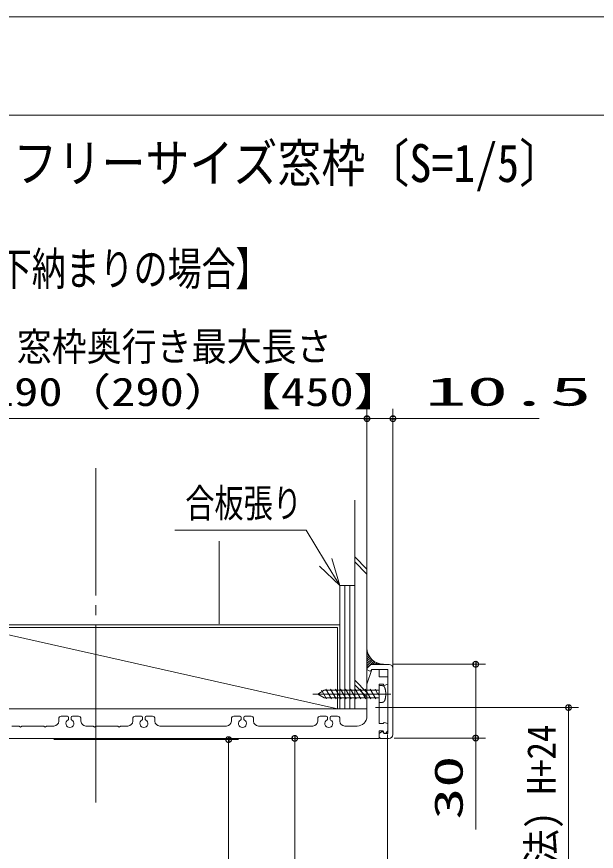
# Model space of a CAD drawing. Units: millimetres on the paper. Extents: x -305 to 305, y -152 to 152.
# Drawn here: x -222.8 to -164, y 63.8 to 148.5 of the extents above; entities that cross this region are included whole.
import ezdxf
from ezdxf.enums import TextEntityAlignment as Align

# ---------------------------------------------------------------- set-up
doc = ezdxf.new("R2010")
doc.units = ezdxf.units.MM
doc.linetypes.add('LONG_CHAIN', pattern=[21, 18, -1, 1, -1])
doc.layers.add('0-0_PV', color=7, linetype='Continuous')
for name, color, linetype, lineweight in [('0-1_RV', 7, 'Continuous', 9), ('0-2_0', 7, 'Continuous', 9), ('0-5_DEFPOINTS', 7, 'Continuous', 9), ('0-6_図面枠', 3, 'Continuous', 9)]:
    doc.layers.add(name, color=color, linetype=linetype, lineweight=lineweight)
doc.styles.add('ＭＳ ゴシック', font='')
doc.styles.get('ＭＳ ゴシック').set_extended_font_data('MS Gothic')

# ---------------------------------------------------------------- blocks, each defined once
blk = doc.blocks.new('_DOTSMALL')
at = {"layer": '0-2_0'}
for p, q in [((0.0746, 0.1), (-0.0746, 0.1)), ((0.1223, -0.0248), (-0.1223, -0.0248))]:
    blk.add_line(p, q, dxfattribs=at)
for points in [[(0.125, 0), (0.124, 0.0157), (0.1211, 0.0311), (0.1162, 0.046), (0.1095, 0.0602), (0.1011, 0.0735), (0.0911, 0.0856), (0.0797, 0.0963), (0.067, 0.1055), (0.0532, 0.1131), (0.0386, 0.1189), (0.0234, 0.1228), (0.0078, 0.1248), (-0.0078, 0.1248), (-0.0234, 0.1228), (-0.0386, 0.1189), (-0.0532, 0.1131), (-0.067, 0.1055), (-0.0797, 0.0963), (-0.0911, 0.0856), (-0.1011, 0.0735), (-0.1095, 0.0602), (-0.1162, 0.046), (-0.1211, 0.0311), (-0.124, 0.0157), (-0.125, 0), (0, 0)], [(-0.125, 0), (-0.124, -0.0157), (-0.1211, -0.0311), (-0.1162, -0.046), (-0.1095, -0.0602), (-0.1011, -0.0735), (-0.0911, -0.0856), (-0.0797, -0.0963), (-0.067, -0.1055), (-0.0532, -0.1131), (-0.0386, -0.1189), (-0.0234, -0.1228), (-0.0078, -0.1248), (0.0078, -0.1248), (0.0234, -0.1228), (0.0386, -0.1189), (0.0532, -0.1131), (0.067, -0.1055), (0.0797, -0.0963), (0.0911, -0.0856), (0.1011, -0.0735), (0.1095, -0.0602), (0.1162, -0.046), (0.1211, -0.0311), (0.124, -0.0157), (0.125, 0), (0, 0)]]:
    blk.add_lwpolyline(points, close=True, dxfattribs=at)
blk = doc.blocks.new('_OPEN30')
at = {"layer": '0-2_0'}
blk.add_line((0, 0), (-1, 0), dxfattribs=at)
blk.add_lwpolyline([(-1, 0.2679), (0, 0), (-1, -0.2679)], dxfattribs=at)

msp = doc.modelspace()

# ---------------------------------------------------------------- linework, layer by layer
at = {"layer": '0-1_RV'}
for p, q in [((-187.297, 95.285), (-187.297, 108.719)), ((-184.672, 78.24), (-184.672, 108.719)), ((-227.297, 107.719), (-187.297, 107.719)), ((-186.992, 107.719), (-189.312, 107.719)), ((-187.297, 107.719), (-184.672, 107.719)), ((-184.672, 107.719), (-169.852, 107.719)), ((-188.547, 78.282), (-188.547, 99.45)), ((-187.297, 78.282), (-187.297, 99.45)), ((-202.297, 86.907), (-202.297, 95.298)), ((-187.297, 92.449), (-188.547, 93.699)), ((-187.297, 91.949), (-188.547, 93.199)), ((-190.047, 90.782), (-188.547, 90.782)), ((-190.047, 78.282), (-190.047, 90.782)), ((-189.547, 78.282), (-189.547, 90.782)), ((-189.047, 78.282), (-189.047, 90.782)), ((-227.297, 86.782), (-190.047, 86.782)), ((-227.047, 86.532), (-190.297, 86.532)), ((-190.297, 78.282), (-227.047, 86.532)), ((-190.297, 78.282), (-190.297, 86.532)), ((-187.297, 84.467), (-187.297, 82.37)), ((-187.297, 84.445), (-187.295, 84.447)), ((-187.297, 84.221), (-187.275, 84.243)), ((-187.297, 83.996), (-187.238, 84.055)), ((-187.297, 83.771), (-187.186, 83.882)), ((-187.297, 83.547), (-187.116, 83.728)), ((-187.297, 83.322), (-187.037, 83.582)), ((-187.297, 83.098), (-186.942, 83.453)), ((-187.297, 82.873), (-186.841, 83.329)), ((-187.297, 82.649), (-186.724, 83.222)), ((-186.977, 82.745), (-186.601, 83.12)), ((-186.691, 82.806), (-186.463, 83.034)), ((-187.297, 82.406), (-186.922, 82.781)), ((-187.297, 82.424), (-187.132, 82.589)), ((-187.297, 82.281), (-187.297, 82.406)), ((-187.297, 82.281), (-187.07, 82.117)), ((-187.297, 80.781), (-186.797, 82.281)), ((-187.279, 82.419), (-187.058, 82.675)), ((-186.922, 82.781), (-185.047, 82.781)), ((-186.797, 82.281), (-186.896, 82.145)), ((-186.797, 82.281), (-185.172, 82.281)), ((-186.797, 82.281), (-186.047, 82.281)), ((-186.774, 82.806), (-185.636, 82.806)), ((-186.467, 82.806), (-186.316, 82.956)), ((-186.242, 82.806), (-186.152, 82.896)), ((-186.047, 81.531), (-186.047, 82.281)), ((-186.018, 82.806), (-185.98, 82.844)), ((-185.793, 82.806), (-185.779, 82.82)), ((-185.172, 75.781), (-185.172, 82.281)), ((-184.722, 82.806), (-175.278, 82.806)), ((-184.672, 75.656), (-184.672, 82.406)), ((-176.278, 82.806), (-176.278, 75.306)), ((-186.047, 81.531), (-185.172, 81.531)), ((-185.172, 80.781), (-185.172, 81.531)), ((-187.297, 79.948), (-188.547, 81.198)), ((-187.38, 79.531), (-188.547, 80.698)), ((-187.297, 77.531), (-187.297, 80.781)), ((-186.047, 79.906), (-186.047, 80.781)), ((-186.047, 80.781), (-185.672, 80.781)), ((-185.768, 80.631), (-186.047, 80.655)), ((-185.672, 80.781), (-185.547, 80.656)), ((-185.172, 80.781), (-185.547, 80.656)), ((-191.408, 79.283), (-191.914, 80.158)), ((-186.047, 80.158), (-191.647, 80.158)), ((-190.907, 79.283), (-191.485, 80.281)), ((-190.408, 79.283), (-190.988, 80.281)), ((-189.908, 79.283), (-190.484, 80.281)), ((-189.407, 79.283), (-189.983, 80.281)), ((-188.909, 79.283), (-189.483, 80.281)), ((-188.408, 79.283), (-188.983, 80.281)), ((-187.909, 79.283), (-188.484, 80.281)), ((-187.405, 79.283), (-187.986, 80.281)), ((-186.907, 79.283), (-187.484, 80.281)), ((-186.406, 79.283), (-186.984, 80.281)), ((-186.196, 79.781), (-186.484, 80.281)), ((-186.172, 79.781), (-186.047, 79.906)), ((-186.172, 79.781), (-186.047, 79.656)), ((-186.047, 76.781), (-186.047, 79.656)), ((-176.278, 77.626), (-176.278, 79.946)), ((-186.047, 79.407), (-191.647, 79.407)), ((-185.768, 78.931), (-186.047, 78.906)), ((-227.297, 78.282), (-190.297, 78.282)), ((-190.297, 78.282), (-187.297, 78.282)), ((-186.422, 78.407), (-165.869, 78.407)), ((-166.869, 78.407), (-166.869, 7.19)), ((-218.547, 77.031), (-218.547, 77.281)), ((-218.297, 77.531), (-217.672, 77.531)), ((-217.547, 77.242), (-217.547, 77.406)), ((-217.297, 77.242), (-217.297, 77.406)), ((-217.172, 77.531), (-216.547, 77.531)), ((-216.297, 77.031), (-216.297, 77.281)), ((-211.047, 77.031), (-211.047, 77.281)), ((-210.797, 77.531), (-210.172, 77.531)), ((-210.047, 77.242), (-210.047, 77.406)), ((-209.797, 77.242), (-209.797, 77.406)), ((-209.672, 77.531), (-209.047, 77.531)), ((-208.797, 77.031), (-208.797, 77.281)), ((-201.047, 77.031), (-201.047, 77.281)), ((-200.797, 77.531), (-200.172, 77.531)), ((-200.047, 77.242), (-200.047, 77.406)), ((-199.797, 77.242), (-199.797, 77.406)), ((-199.672, 77.531), (-199.047, 77.531)), ((-198.797, 77.031), (-198.797, 77.281)), ((-192.297, 77.031), (-192.297, 77.281)), ((-192.047, 77.531), (-191.422, 77.531)), ((-191.297, 77.242), (-191.297, 77.406)), ((-191.047, 77.242), (-191.047, 77.406)), ((-190.922, 77.531), (-190.297, 77.531)), ((-190.047, 77.031), (-190.047, 77.281)), ((-223.297, 76.531), (-222.547, 76.531)), ((-222.297, 76.531), (-220.047, 76.531)), ((-220.047, 76.531), (-219.922, 76.406)), ((-219.922, 76.406), (-219.797, 76.531)), ((-219.797, 76.531), (-219.047, 76.531)), ((-215.797, 76.531), (-215.047, 76.531)), ((-214.797, 76.531), (-212.547, 76.531)), ((-212.547, 76.531), (-212.422, 76.406)), ((-212.422, 76.406), (-212.297, 76.531)), ((-212.297, 76.531), (-211.547, 76.531)), ((-208.297, 76.531), (-201.547, 76.531)), ((-198.297, 76.531), (-192.797, 76.531)), ((-189.547, 76.531), (-188.297, 76.531)), ((-186.047, 76.781), (-185.672, 76.781)), ((-185.672, 76.781), (-185.547, 76.906)), ((-185.547, 76.906), (-185.172, 76.781)), ((-185.172, 76.031), (-185.172, 76.781)), ((-186.047, 76.031), (-185.672, 76.031)), ((-186.047, 75.281), (-186.047, 76.031)), ((-186.047, 75.781), (-185.82, 75.944)), ((-185.672, 76.031), (-185.584, 75.851)), ((-185.547, 75.781), (-185.646, 75.917)), ((-185.547, 75.781), (-185.172, 75.781)), ((-185.172, 76.031), (-185.383, 75.818)), ((-185.222, 75.681), (-185.222, 45.297)), ((-227.297, 75.281), (-186.047, 75.281)), ((-219.047, 75.157), (-200.329, 75.157)), ((-201.329, 75.157), (-201.329, 10.44)), ((-187.172, 75.281), (-195.624, 75.281)), ((-194.624, 10.317), (-194.624, 75.281)), ((-185.922, 75.281), (-185.047, 75.281)), ((-184.547, 75.306), (-175.278, 75.306)), ((-176.278, 75.306), (-176.278, 66.036))]:
    msp.add_line(p, q, dxfattribs=at)
at = {"layer": '0-1_RV', "linetype": 'LONG_CHAIN'}
for p, q in [((-214.797, 68.78), (-214.797, 102.706)), ((-192.795, 79.781), (-184.897, 79.781))]:
    msp.add_line(p, q, dxfattribs=at)
at = {"layer": '0-1_RV'}
for points in [[(-206.794, 96.391), (-193.469, 96.391), (-191.49, 93.147)], [(-185.705, 80.619), (-185.707, 80.62), (-185.71, 80.621), (-185.713, 80.622), (-185.715, 80.622), (-185.718, 80.623), (-185.721, 80.624), (-185.724, 80.624), (-185.726, 80.625), (-185.729, 80.625), (-185.732, 80.626), (-185.735, 80.627), (-185.737, 80.627), (-185.74, 80.628), (-185.743, 80.628), (-185.746, 80.629), (-185.748, 80.629), (-185.751, 80.629), (-185.754, 80.63), (-185.757, 80.63), (-185.76, 80.63), (-185.762, 80.631), (-185.765, 80.631), (-185.768, 80.631)], [(-185.606, 80.572), (-185.609, 80.573), (-185.611, 80.575), (-185.613, 80.577), (-185.616, 80.578), (-185.618, 80.58), (-185.62, 80.581), (-185.623, 80.583), (-185.625, 80.584), (-185.627, 80.586), (-185.63, 80.587), (-185.632, 80.588), (-185.635, 80.59), (-185.637, 80.591), (-185.64, 80.593), (-185.642, 80.594), (-185.645, 80.595), (-185.647, 80.596), (-185.65, 80.598), (-185.652, 80.599), (-185.655, 80.6), (-185.657, 80.601), (-185.66, 80.603), (-185.662, 80.604), (-185.665, 80.605), (-185.667, 80.606), (-185.67, 80.607), (-185.673, 80.608), (-185.675, 80.609), (-185.678, 80.61), (-185.681, 80.611), (-185.683, 80.612), (-185.686, 80.613), (-185.688, 80.614), (-185.691, 80.615), (-185.694, 80.616), (-185.696, 80.617), (-185.699, 80.618), (-185.702, 80.619), (-185.705, 80.619)], [(-185.529, 80.495), (-185.531, 80.497), (-185.532, 80.499), (-185.534, 80.501), (-185.536, 80.504), (-185.537, 80.506), (-185.539, 80.508), (-185.541, 80.51), (-185.543, 80.513), (-185.544, 80.515), (-185.546, 80.517), (-185.548, 80.519), (-185.55, 80.521), (-185.552, 80.523), (-185.554, 80.525), (-185.556, 80.527), (-185.557, 80.529), (-185.559, 80.531), (-185.561, 80.534), (-185.563, 80.536), (-185.565, 80.537), (-185.567, 80.539), (-185.569, 80.541), (-185.571, 80.543), (-185.573, 80.545), (-185.576, 80.547), (-185.578, 80.549), (-185.58, 80.551), (-185.582, 80.553), (-185.584, 80.555), (-185.586, 80.556), (-185.588, 80.558), (-185.59, 80.56), (-185.593, 80.562), (-185.595, 80.563), (-185.597, 80.565), (-185.599, 80.567), (-185.602, 80.568), (-185.604, 80.57), (-185.606, 80.572)], [(-185.482, 80.396), (-185.483, 80.399), (-185.484, 80.401), (-185.485, 80.404), (-185.485, 80.407), (-185.486, 80.41), (-185.487, 80.412), (-185.488, 80.415), (-185.489, 80.418), (-185.49, 80.42), (-185.491, 80.423), (-185.492, 80.425), (-185.493, 80.428), (-185.494, 80.431), (-185.495, 80.433), (-185.496, 80.436), (-185.497, 80.438), (-185.498, 80.441), (-185.499, 80.444), (-185.501, 80.446), (-185.502, 80.449), (-185.503, 80.451), (-185.504, 80.454), (-185.506, 80.456), (-185.507, 80.459), (-185.508, 80.461), (-185.51, 80.464), (-185.511, 80.466), (-185.512, 80.469), (-185.514, 80.471), (-185.515, 80.473), (-185.517, 80.476), (-185.518, 80.478), (-185.52, 80.481), (-185.521, 80.483), (-185.523, 80.485), (-185.524, 80.488), (-185.526, 80.49), (-185.527, 80.492), (-185.529, 80.495)], [(-191.647, 79.407), (-192.298, 79.781), (-191.647, 80.158)], [(-185.434, 80.197), (-185.435, 80.205), (-185.437, 80.214), (-185.439, 80.223), (-185.441, 80.232), (-185.443, 80.24), (-185.444, 80.249), (-185.446, 80.258), (-185.448, 80.267), (-185.45, 80.275), (-185.452, 80.284), (-185.454, 80.293), (-185.457, 80.301), (-185.459, 80.31), (-185.461, 80.319), (-185.463, 80.327), (-185.465, 80.336), (-185.468, 80.345), (-185.47, 80.353), (-185.472, 80.362), (-185.475, 80.37), (-185.477, 80.379), (-185.48, 80.387), (-185.482, 80.396)], [(-185.395, 79.851), (-185.395, 79.86), (-185.396, 79.869), (-185.396, 79.878), (-185.396, 79.887), (-185.397, 79.896), (-185.397, 79.905), (-185.398, 79.914), (-185.398, 79.923), (-185.399, 79.931), (-185.4, 79.94), (-185.4, 79.949), (-185.401, 79.958), (-185.402, 79.967), (-185.403, 79.976), (-185.403, 79.985), (-185.404, 79.994), (-185.405, 80.003), (-185.406, 80.011), (-185.407, 80.02), (-185.408, 80.029), (-185.409, 80.038), (-185.41, 80.047), (-185.411, 80.056), (-185.412, 80.065), (-185.413, 80.073), (-185.415, 80.082), (-185.416, 80.091), (-185.417, 80.1), (-185.418, 80.109), (-185.42, 80.118), (-185.421, 80.126), (-185.423, 80.135), (-185.424, 80.144), (-185.426, 80.153), (-185.427, 80.162), (-185.429, 80.17), (-185.43, 80.179), (-185.432, 80.188), (-185.434, 80.197)], [(-185.411, 79.504), (-185.41, 79.513), (-185.409, 79.522), (-185.408, 79.531), (-185.407, 79.54), (-185.406, 79.548), (-185.405, 79.557), (-185.404, 79.566), (-185.404, 79.575), (-185.403, 79.584), (-185.402, 79.593), (-185.401, 79.602), (-185.401, 79.611), (-185.4, 79.619), (-185.399, 79.628), (-185.399, 79.637), (-185.398, 79.646), (-185.398, 79.655), (-185.397, 79.664), (-185.397, 79.673), (-185.396, 79.682), (-185.396, 79.691), (-185.395, 79.7), (-185.395, 79.709), (-185.395, 79.717), (-185.395, 79.726), (-185.394, 79.735), (-185.394, 79.744), (-185.394, 79.753), (-185.394, 79.762), (-185.394, 79.771), (-185.394, 79.78), (-185.394, 79.789), (-185.394, 79.798), (-185.394, 79.807), (-185.394, 79.816), (-185.394, 79.825), (-185.395, 79.833), (-185.395, 79.842), (-185.395, 79.851)], [(-185.768, 78.931), (-185.765, 78.932), (-185.762, 78.932), (-185.76, 78.932), (-185.757, 78.933), (-185.754, 78.933), (-185.751, 78.933), (-185.749, 78.934), (-185.746, 78.934), (-185.743, 78.934), (-185.74, 78.935), (-185.737, 78.935), (-185.735, 78.936), (-185.732, 78.936), (-185.729, 78.937), (-185.726, 78.938), (-185.724, 78.938), (-185.721, 78.939), (-185.718, 78.939), (-185.716, 78.94), (-185.713, 78.941), (-185.71, 78.941), (-185.707, 78.942), (-185.705, 78.943), (-185.702, 78.944), (-185.699, 78.945), (-185.697, 78.945), (-185.694, 78.946), (-185.691, 78.947), (-185.689, 78.948), (-185.686, 78.949), (-185.683, 78.95), (-185.681, 78.951), (-185.678, 78.952), (-185.676, 78.953), (-185.673, 78.954), (-185.67, 78.955), (-185.668, 78.956), (-185.665, 78.957), (-185.663, 78.958)], [(-185.663, 78.958), (-185.66, 78.959), (-185.658, 78.96), (-185.655, 78.962), (-185.653, 78.963), (-185.65, 78.964), (-185.648, 78.965), (-185.645, 78.967), (-185.643, 78.968), (-185.64, 78.969), (-185.638, 78.971), (-185.635, 78.972), (-185.633, 78.973), (-185.63, 78.975), (-185.628, 78.976), (-185.626, 78.978), (-185.623, 78.979), (-185.621, 78.98), (-185.618, 78.982), (-185.616, 78.984), (-185.614, 78.985), (-185.611, 78.987), (-185.609, 78.988), (-185.607, 78.99), (-185.604, 78.991), (-185.602, 78.993), (-185.6, 78.995), (-185.598, 78.996), (-185.596, 78.998), (-185.593, 79), (-185.591, 79.001), (-185.589, 79.003), (-185.587, 79.005), (-185.585, 79.007), (-185.582, 79.009), (-185.58, 79.01), (-185.578, 79.012), (-185.576, 79.014), (-185.574, 79.016), (-185.572, 79.018)], [(-185.572, 79.018), (-185.57, 79.02), (-185.568, 79.022), (-185.566, 79.024), (-185.564, 79.026), (-185.562, 79.028), (-185.56, 79.03), (-185.558, 79.032), (-185.556, 79.034), (-185.554, 79.036), (-185.552, 79.038), (-185.55, 79.04), (-185.549, 79.042), (-185.547, 79.044), (-185.545, 79.046), (-185.543, 79.048), (-185.541, 79.051), (-185.54, 79.053), (-185.538, 79.055), (-185.536, 79.057), (-185.534, 79.059), (-185.533, 79.062), (-185.531, 79.064), (-185.529, 79.066), (-185.528, 79.068), (-185.526, 79.071), (-185.525, 79.073), (-185.523, 79.075), (-185.522, 79.078), (-185.52, 79.08), (-185.519, 79.082), (-185.517, 79.085), (-185.516, 79.087), (-185.514, 79.089), (-185.513, 79.092), (-185.511, 79.094), (-185.51, 79.097), (-185.509, 79.099), (-185.507, 79.102), (-185.506, 79.104)], [(-185.506, 79.104), (-185.505, 79.107), (-185.503, 79.109), (-185.502, 79.112), (-185.501, 79.114), (-185.5, 79.117), (-185.499, 79.119), (-185.497, 79.122), (-185.496, 79.124), (-185.495, 79.127), (-185.494, 79.129), (-185.493, 79.132), (-185.492, 79.135), (-185.491, 79.137), (-185.49, 79.14), (-185.489, 79.142), (-185.488, 79.145), (-185.487, 79.148), (-185.486, 79.15), (-185.485, 79.153), (-185.485, 79.156), (-185.484, 79.158), (-185.483, 79.161), (-185.482, 79.164)], [(-185.482, 79.164), (-185.48, 79.172), (-185.477, 79.181), (-185.475, 79.19), (-185.472, 79.198), (-185.47, 79.207), (-185.468, 79.215), (-185.466, 79.224), (-185.463, 79.233), (-185.461, 79.241), (-185.459, 79.25), (-185.457, 79.259), (-185.455, 79.267), (-185.453, 79.276), (-185.451, 79.285), (-185.449, 79.293), (-185.447, 79.302), (-185.445, 79.311), (-185.443, 79.319), (-185.441, 79.328), (-185.439, 79.337), (-185.437, 79.346), (-185.436, 79.354), (-185.434, 79.363), (-185.432, 79.372), (-185.431, 79.381), (-185.429, 79.389), (-185.428, 79.398), (-185.426, 79.407), (-185.424, 79.416), (-185.423, 79.425), (-185.422, 79.433), (-185.42, 79.442), (-185.419, 79.451), (-185.418, 79.46), (-185.416, 79.469), (-185.415, 79.478), (-185.414, 79.486), (-185.413, 79.495), (-185.411, 79.504)], [(-222.547, 76.531), (-222.422, 76.406), (-222.297, 76.531)], [(-215.047, 76.531), (-214.922, 76.406), (-214.797, 76.531)]]:
    msp.add_lwpolyline(points, dxfattribs=at)
for centre, radius, start, end in [((-185.636, 84.467), 1.661, 180, 270), ((-185.636, 84.467), 1.661, 180, 270), ((-187.222, 82.37), 0.075, 139.32069, 180), ((-186.997, 82.218), 0.125, 234.15819, 323.97724), ((-186.774, 82.431), 0.375, 90, 139.32069), ((-185.047, 82.406), 0.375, 0, 90), ((-218.297, 77.281), 0.25, 90, 180), ((-217.422, 76.781), 0.4, 118.43689, 61.56311), ((-217.672, 77.406), 0.125, 0, 90), ((-217.672, 77.242), 0.125, 298.43689, 0), ((-217.172, 77.406), 0.125, 90, 180), ((-217.172, 77.242), 0.125, 180, 241.56311), ((-216.547, 77.281), 0.25, 0, 90), ((-210.797, 77.281), 0.25, 90, 180), ((-209.922, 76.781), 0.4, 118.43689, 61.56311), ((-210.172, 77.406), 0.125, 0, 90), ((-210.172, 77.242), 0.125, 298.43689, 0), ((-209.672, 77.406), 0.125, 90, 180), ((-209.672, 77.242), 0.125, 180, 241.56311), ((-209.047, 77.281), 0.25, 0, 90), ((-200.797, 77.281), 0.25, 90, 180), ((-199.922, 76.781), 0.4, 118.43689, 61.56311), ((-200.172, 77.406), 0.125, 0, 90), ((-200.172, 77.242), 0.125, 298.43689, 0), ((-199.672, 77.406), 0.125, 90, 180), ((-199.672, 77.242), 0.125, 180, 241.56311), ((-199.047, 77.281), 0.25, 0, 90), ((-192.047, 77.281), 0.25, 90, 180), ((-191.172, 76.781), 0.4, 118.43689, 61.56311), ((-191.422, 77.406), 0.125, 0, 90), ((-191.422, 77.242), 0.125, 298.43689, 0), ((-190.922, 77.406), 0.125, 90, 180), ((-190.922, 77.242), 0.125, 180, 241.56311), ((-190.297, 77.281), 0.25, 0, 90), ((-188.297, 77.531), 1, 270, 0), ((-219.047, 77.031), 0.5, 270, 0), ((-215.797, 77.031), 0.5, 180, 270), ((-211.547, 77.031), 0.5, 270, 0), ((-208.297, 77.031), 0.5, 180, 270), ((-201.547, 77.031), 0.5, 270, 0), ((-198.297, 77.031), 0.5, 180, 270), ((-192.797, 77.031), 0.5, 270, 0), ((-189.547, 77.031), 0.5, 180, 270), ((-185.922, 75.406), 0.125, 180, 270), ((-185.747, 75.843), 0.125, 36.02277, 125.84181), ((-185.472, 75.906), 0.125, 205.98923, 315.23973), ((-185.047, 75.656), 0.375, 270, 0)]:
    msp.add_arc(centre, radius, start, end, dxfattribs=at)
at = {"layer": '0-5_DEFPOINTS'}
msp.add_line((118.983, 148.502), (-301.017, 148.502), dxfattribs=at)
at = {"layer": '0-6_図面枠'}
msp.add_lwpolyline([(-291.017, -138.498), (108.983, -138.498), (108.983, 138.502), (-291.017, 138.502)], close=True, dxfattribs=at)

# ---------------------------------------------------------------- block references
at = {"layer": '0-1_RV'}
for name, p, xscale, yscale, rotation in [('_DOTSMALL', (-187.297, 107.719), 2.32, 2.32, 180), ('_OPEN30', (-190.047, 90.782), 2.77, 2.77, 301.38839), ('_DOTSMALL', (-176.278, 82.806), 2.32, 2.32, 90), ('_DOTSMALL', (-166.869, 78.407), 2.32, 2.32, 90), ('_DOTSMALL', (-201.329, 75.157), 2.32, 2.32, 90), ('_DOTSMALL', (-194.624, 75.281), 2.32, 2.32, 90), ('_DOTSMALL', (-176.278, 75.306), 2.32, 2.32, 270)]:
    msp.add_blockref(name, p, dxfattribs=dict(at, xscale=xscale, yscale=yscale, rotation=rotation))
at = {"layer": '0-1_RV', "xscale": 2.32, "yscale": 2.32}
for p in [(-187.297, 107.719), (-184.672, 107.719)]:
    msp.add_blockref('_DOTSMALL', p, dxfattribs=at)

# ---------------------------------------------------------------- texts
at = {"layer": '0-0_PV', "style": 'ＭＳ ゴシック'}
for s, height, width, p in [('■【各種部材図面】フリーサイズ窓枠〔S=1/5〕', 3.848, 0.85, (-263.3, 130.572)), ('【窓サッシアングル下納まりの場合】', 3.367, 0.75, (-255.732, 120.241))]:
    msp.add_text(s, height=height, dxfattribs=dict(at, width=width)).set_placement(p, align=Align.BOTTOM_LEFT)
at = {"layer": '0-1_RV', "style": 'ＭＳ ゴシック'}
for s, width, p in [('窓枠奥行き最大長さ', 0.9, (-222.807, 112.716)), ('190（290）【450】', 1.25, (-225.532, 108.134)), ('10.5', 2.15, (-181.43, 108.164)), ('合板張り', 0.75, (-205.719, 96.835))]:
    msp.add_text(s, height=2.889, dxfattribs=dict(at, width=width)).set_placement(p, align=Align.BOTTOM_LEFT)
for s, height, width, p in [('壁パネル高開口寸法(建築窓開口寸法) H+24', 2.886, 0.9, (-167.314, 7.617)), ('30', 2.889, 1.65, (-176.723, 67.036))]:
    msp.add_text(s, height=height, rotation=90, dxfattribs=dict(at, width=width)).set_placement(p, align=Align.BOTTOM_LEFT)

doc.saveas('drawing.dxf')
